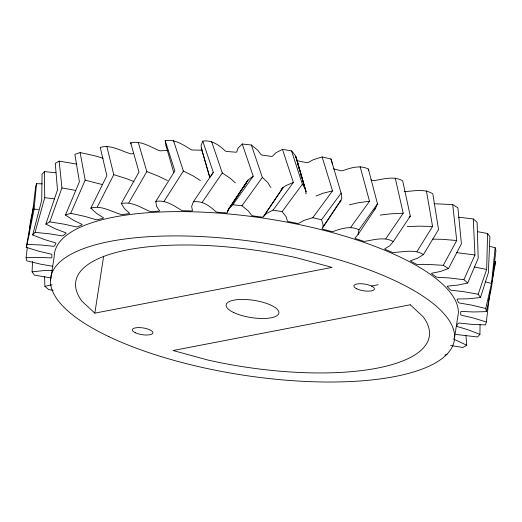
<?xml version="1.0" encoding="UTF-8"?>
<svg xmlns="http://www.w3.org/2000/svg" width="522" height="522" viewBox="0 0 522 522"><rect width="100%" height="100%" fill="white"/><g stroke="black" fill="none" stroke-linecap="round" stroke-linejoin="round"><path stroke-width="0.78" d="M306.355 193.838L305.827 193.486L305.99 191.822L296.607 158.649L295.635 156.156L293.038 152.509L291.55 150.897L282.454 149.357L275.851 152.815L272.778 155.98A1.925 0.633 8.8 0 1 270.807 156.319L262.736 155.191A1.925 0.633 8.8 0 1 260.785 154.303L257.822 150.297L251.356 145.018L242.254 144.013L238.025 148.111L236.857 151.661A1.925 0.633 8.8 0 1 235.239 152.156L227.279 151.517A1.925 0.633 8.8 0 1 225.034 150.708C218.972 145.051 211.514 139.752 202.764 141.097L201.035 145.716L201.812 149.54A1.925 0.633 8.8 0 1 200.592 150.173L192.99 150.036A1.925 0.633 8.8 0 1 190.517 149.338C182.876 144.627 174.616 138.898 165.193 140.692L174.844 170.916L155.784 201.433L156.607 206.431L159.308 210.418A1.925 0.633 8.8 0 1 158.518 211.175L151.504 211.54A1.925 0.633 8.8 0 1 148.887 210.973C140.17 207.169 131.113 201.198 121.267 203.56L124.608 208.787L129.149 212.813A1.925 0.633 8.8 0 1 128.823 213.668L122.611 214.535A1.925 0.633 8.8 0 1 119.916 214.105C110.547 211.195 100.798 205.074 90.848 208.154L96.616 213.446L102.854 217.393A1.925 0.633 8.8 0 1 102.997 218.313L97.777 219.651A1.925 0.633 8.8 0 1 95.095 219.384L84.955 216.434L70.738 213.302L65.459 215.071L73.471 220.264L81.223 224.016A1.925 0.633 8.8 0 1 81.83 224.982L77.758 226.75A1.925 0.633 8.8 0 1 75.175 226.646L64.376 224.219L49.773 221.876L45.864 224.101L55.887 229.047L64.911 232.486A1.925 0.633 8.8 0 1 65.968 233.458L63.169 235.605A1.925 0.633 8.8 0 1 60.748 235.67L49.629 233.836L35.078 232.362L32.664 234.972L44.39 239.52L54.419 242.534A1.925 0.633 8.8 0 1 55.887 243.493L54.445 245.947A1.925 0.633 8.8 0 1 52.272 246.182L41.166 245.001L27.105 244.427L26.263 247.356L39.326 251.363L50.053 253.868A1.925 0.633 8.8 0 1 51.893 254.782L51.854 257.47A1.925 0.633 8.8 0 1 49.988 257.868L39.235 257.372L26.1 257.724L27.333 247.415M165.193 140.692L166.009 145.69L173.774 172.697M455.856 334.432L477.519 336.977L479.933 334.367L480.057 324.645M479.933 334.367L468.208 329.819L458.179 326.805A1.925 0.633 8.8 0 1 456.711 325.845L458.153 323.392A1.925 0.633 8.8 0 1 460.326 323.157L471.431 324.338L485.493 324.906L486.334 321.983L473.265 317.976L462.544 315.471A1.925 0.633 8.8 0 1 460.704 314.557L460.743 311.869A1.925 0.633 8.8 0 1 462.609 311.471L473.363 311.967L486.497 311.614L485.747 308.469L471.731 305.122L460.639 303.204A1.925 0.633 8.8 0 1 458.486 302.362L457.122 299.517A1.925 0.633 8.8 0 1 458.616 298.975L468.697 298.767L480.508 297.501L478.191 294.232L486.661 269.469L487.594 233.491L477.734 231.703M333.597 168.841L340.409 170.622A1.925 0.633 8.8 0 0 342.889 170.609C351.032 167.745 360.173 164.835 368.382 169.063L377.491 203.834L358.979 229.804L358.007 234.554L355.195 237.771A1.925 0.633 8.8 0 0 355.952 238.743L362.927 241.066A1.925 0.633 8.8 0 0 365.55 241.223C374.672 239.637 384.688 236.668 393.281 241.542L410.285 216.128L402.684 180.801C394.09 175.927 384.075 178.896 374.953 180.482A1.925 0.633 8.8 0 1 372.33 180.325L370.933 179.862M368.336 170.55L368.382 169.063M51.313 277.998L34.406 275.107L32.09 271.838L32.534 261.45M27.105 244.427L34.1 209.185L36.507 183.692L42.236 183.848M485.747 308.469L491.515 283.479L495.15 247.728L489.447 246.293M28.749 235.526L28.938 233.941M29.128 232.355L30.361 222.046L33.734 205.596M486.334 321.983L489.271 297.396M50.445 280.745L54.21 256.452A204.239 66.829 8.8 0 1 257.359 217.276A204.239 66.829 8.8 0 1 458.388 312.887L454.629 337.186M94.834 313.148L81.974 301.246A178.87 58.529 8.8 0 1 296.874 257.816L332.025 267.408L94.834 313.148L103.65 256.191M26.263 247.356L32.638 211.997L35.666 186.615L36.507 183.692M489.362 296.6L489.649 295.028M489.93 293.455L490.641 289.527M491.489 284.816L491.77 283.244M492.057 281.671L495.737 261.241M494.582 265.737L494.895 264.171M486.497 311.614L491.639 286.552L495.9 250.873L495.15 247.728M377.491 203.834L375.527 208.408L358.007 234.554M32.664 234.972L41.727 200.161L42.067 174.231L44.481 171.621L55.913 172.756M35.078 232.362L44.729 197.694L44.481 171.621M495.104 263.44L495.528 261.979M480.508 297.501L488.37 272.706L489.91 236.766L487.594 233.491M358.979 229.804C350.771 225.576 341.629 228.479 333.486 231.35A1.925 0.633 8.8 0 1 331.007 231.363L323.438 229.38A1.925 0.633 8.8 0 1 322.237 228.408L340.99 200.304L341.74 198.04L341.577 194.615L330.955 158.995L322.146 156.972L313.376 159.68L308.482 162.362A1.925 0.633 8.8 0 1 306.225 162.538L298.284 160.959A1.925 0.633 8.8 0 1 296.79 160.358M45.864 224.101L57.479 189.975L55.267 163.36L59.175 161.135L76.871 164.123M49.773 221.876L61.935 187.92L59.175 161.135M65.459 215.071L79.409 181.734L74.861 154.329L80.14 152.568L94.358 155.693L103.082 158.186M340.99 200.304L339.959 201.812L340.337 202.164M478.191 294.232L463.653 291.648L452.528 290.376A1.925 0.633 8.8 0 1 450.121 289.632L447.4 286.715A1.925 0.633 8.8 0 1 448.483 286.043L457.579 285.136L467.712 283.002L478.191 258.305L477.115 222.261L473.291 218.959L458.681 217.217M70.738 213.302L85.184 180.168L80.14 152.568M467.712 283.002L463.888 279.701L474.948 255.004L473.291 218.959M242.254 144.013L253.209 176.188L248.035 180.051L228.616 208.852L227.455 212.402A1.925 0.633 8.8 0 1 225.837 212.898L217.876 212.252A1.925 0.633 8.8 0 1 215.632 211.449C209.57 205.792 202.112 200.494 193.362 201.838L191.633 206.451L192.409 210.281A1.925 0.633 8.8 0 1 191.189 210.914L183.587 210.777A1.925 0.633 8.8 0 1 181.114 210.072C173.474 205.368 165.213 199.639 155.784 201.433M90.848 208.154L106.86 175.705L100.25 147.413C110.201 144.333 119.949 150.46 129.319 153.364A1.925 0.633 8.8 0 0 132.014 153.794L133.567 153.579M97.34 206.901L113.776 174.661L106.749 146.16M463.888 279.701L449.272 277.958L438.447 277.371A1.925 0.633 8.8 0 1 435.87 276.751L431.87 273.854A1.925 0.633 8.8 0 1 432.51 273.065L440.34 271.492L448.483 268.549L461.415 243.781L457.885 207.808L452.685 204.585L434.023 203.71M210.914 176.116L213.302 172.306L202.764 141.097M404.491 191.574C413.92 191.189 424.412 188.357 432.823 193.851L438.545 229.576L423.42 254.586L417.515 258.253L411.179 260.445A1.925 0.633 8.8 0 0 411.01 261.32L416.164 264.106A1.925 0.633 8.8 0 0 418.84 264.589L429.032 264.478L443.282 265.32L456.737 240.512L452.685 204.585M121.267 203.56L138.996 172.064L130.67 142.819C140.516 140.457 149.573 146.428 158.29 150.232A1.925 0.633 8.8 0 0 160.906 150.806L167.921 150.434M128.777 202.856L146.845 171.581L138.18 142.114M393.281 241.542L389.79 245.81L385.145 248.563A1.925 0.633 8.8 0 0 385.438 249.496L391.598 252.093A1.925 0.633 8.8 0 0 394.293 252.413C403.969 251.943 414.755 249.02 423.42 254.586M416.993 251.532L432.575 226.444L426.396 190.791M246.123 183.457L245.288 183.92M164.091 201.303L183.385 171.014L173.493 140.562M243.774 187.124L245.072 185.101M228.89 209.048L227.572 211.064L228.904 209.041M230.215 207.032L231.977 204.343M233.295 202.327L248.035 180.051L230.685 206.34M340.09 201.499L322.87 227.155L323.131 224.812L321.552 219.736L312.743 217.713L303.974 220.421L299.08 223.096A1.925 0.633 8.8 0 1 296.822 223.279L288.875 221.7A1.925 0.633 8.8 0 1 287.283 220.754L286.232 216.898L282.148 211.638L273.052 210.098L266.448 213.557L263.375 216.715A1.925 0.633 8.8 0 1 261.405 217.061L253.333 215.932A1.925 0.633 8.8 0 1 251.382 215.044L248.42 211.038L241.954 205.759L232.851 204.755L228.616 208.852M193.362 201.838L213.302 172.306M263.375 216.715L283.178 187.444L285.886 185.617L293.357 182.439L282.454 149.357M264.197 215.501L283.178 187.444L281.736 188.86L280.973 188.964M385.823 238.75L403.206 213.217L395.226 178.009M202.203 202.282L222.274 172.971L211.606 141.54M232.851 204.755L253.209 176.188M241.954 205.759L262.351 177.402L251.356 145.018M350.719 227.357L369.511 201.244L360.121 166.622M273.052 210.098L293.357 182.439M321.552 219.736L341.153 193.075M282.148 211.638L302.375 184.175L291.55 150.897M312.743 217.713L332.521 190.876L322.146 156.972M409.17 217.413L410.285 216.128M374.052 209.922L375.527 208.408M465.931 335.561L466.733 345.238L462.825 347.463L450.564 345.518M444.874 355.025L447.139 354.268M44.598 276.725L44.885 286.337L52.128 284.764M332.521 190.876L322.974 193.27L316.051 195.991M371.481 286.03L378.124 284.744M32.09 271.838L43.9 270.572L52.468 270.35M369.511 201.244L358.183 202.777L349.453 204.794M403.206 213.217L390.436 213.85L380.166 215.097M432.555 239.141L442.291 239.311L456.737 240.512M432.575 226.444L418.761 226.156L407.264 226.594M34.1 209.185L38.4 209.381M456.391 252.563L474.948 255.004M44.729 197.694L54.66 198.889M53.172 290.252L48.709 289.638L44.885 286.337M61.935 187.92L75.664 190.432M474.596 267.029L486.661 269.469M85.184 180.168L102.684 184.644M167.425 180.547L158.427 176.168L146.845 171.581M485.212 281.743L491.515 283.479M113.776 174.661L126.742 178.726L133.984 181.584M200.468 180.592L193.231 175.986L183.385 171.014M235.344 182.883L230.098 178.185L222.274 172.971M453.226 338.882L466.733 345.238M271.003 187.346L270.337 187.007L267.903 182.693L262.351 177.402M443.282 265.32L448.483 268.549M302.375 184.175L305.494 189.382L305.99 191.822L295.635 156.156L305.494 189.382M166.009 145.69L166.72 146.956M130.67 142.819L131.185 143.87M330.955 158.995L332.54 164.078M201.224 148.118L209.837 177.526L201.812 149.54M297.325 162.349L299.021 168.58M300.94 175.581L301.572 177.917M26.1 257.724L26.85 260.87L40.86 264.217L51.959 266.135A1.925 0.633 8.8 0 1 52.937 266.311M410.24 304.783L173.056 350.523L208.2 360.115A178.87 58.529 8.8 0 0 423.101 316.684L410.24 304.783M233.778 312.58A26.668 8.724 8.8 0 0 277.991 314.799A26.668 8.724 8.8 0 0 245.842 299.511A26.668 8.724 8.8 0 0 233.778 312.58M356.839 288.849A10.407 3.406 8.8 0 0 374.091 289.717A10.407 3.406 8.8 0 0 361.55 283.753A10.407 3.406 8.8 0 0 356.839 288.849M108.889 336.664A204.239 66.829 8.8 0 0 447.471 353.662A204.239 66.829 8.8 0 0 201.257 236.564A204.239 66.829 8.8 0 0 108.889 336.664M135.328 332.723A10.407 3.406 8.8 0 0 152.581 333.584A10.407 3.406 8.8 0 0 140.033 327.62A10.407 3.406 8.8 0 0 135.328 332.723"/></g></svg>
